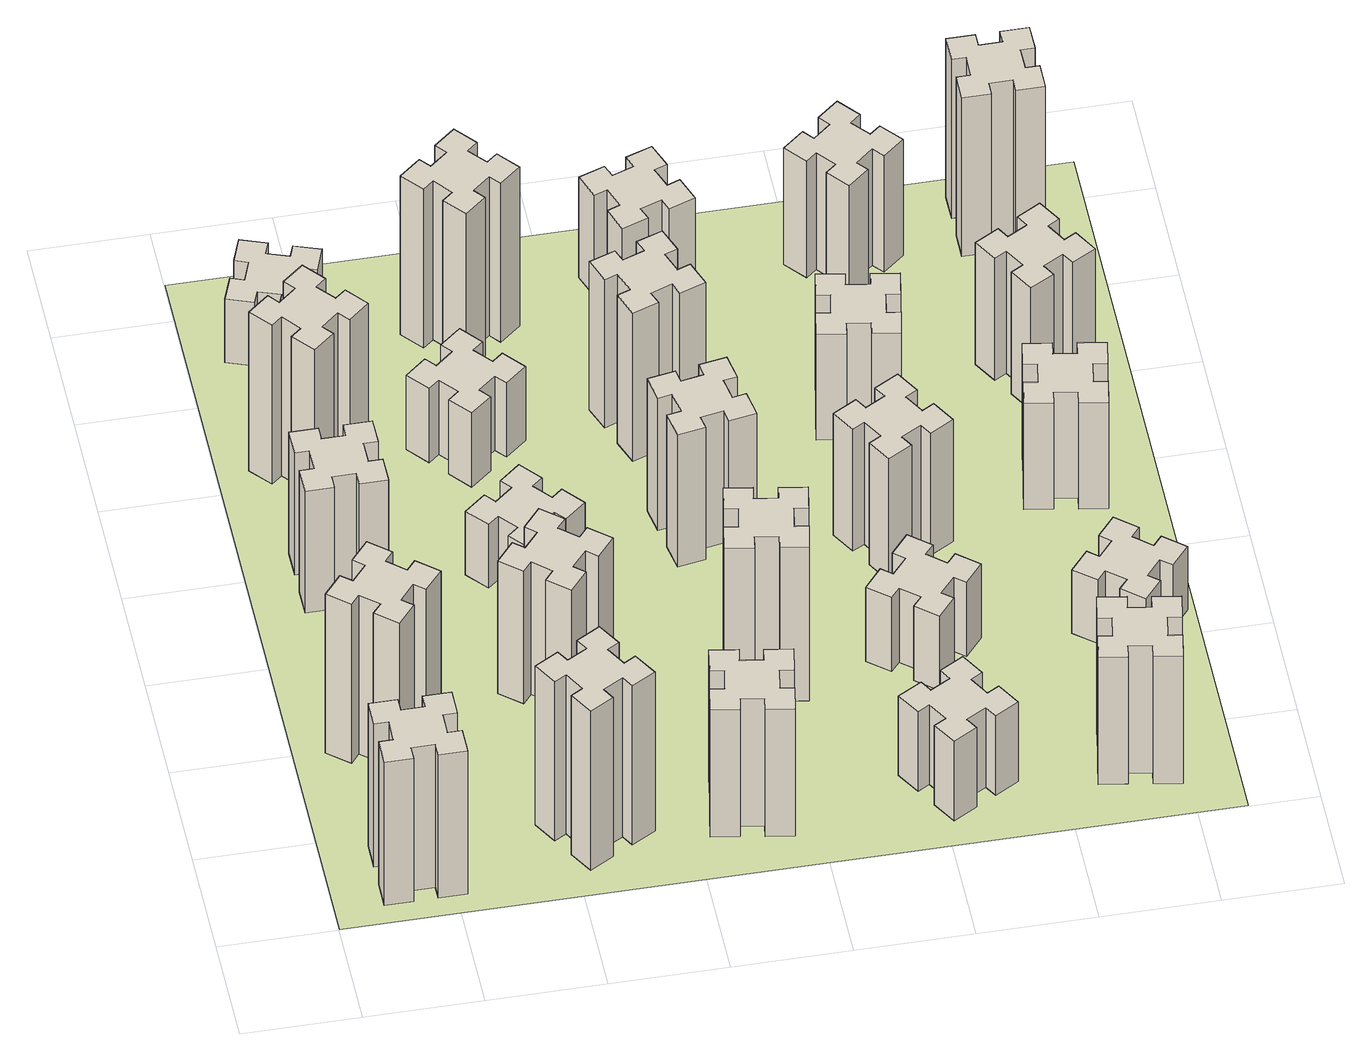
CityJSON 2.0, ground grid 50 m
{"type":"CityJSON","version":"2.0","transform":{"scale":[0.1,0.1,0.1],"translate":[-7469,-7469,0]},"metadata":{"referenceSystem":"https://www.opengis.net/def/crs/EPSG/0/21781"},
"CityObjects":{
"building1":{"type":"Building","attributes":{"class":"1000","function":"1000","usage":"1000","yearOfConstruction":2016,"roofType":"1000","measuredHeight":81,"storeysAboveGround":30,"storeysBelowGround":0},"geometry":[{"type":"Solid","lod":"1","boundaries":[[[[0,1,2,3,4,5,6,7,8,9,10,11,12,13,14,15,16,17,18,19]],[[17,16,20,21]],[[16,15,22,20]],[[15,14,23,22]],[[14,13,24,23]],[[13,12,25,24]],[[12,11,26,25]],[[11,10,27,26]],[[10,9,28,27]],[[9,8,29,28]],[[8,7,30,29]],[[7,6,31,30]],[[6,5,32,31]],[[5,4,33,32]],[[4,3,34,33]],[[3,2,35,34]],[[2,1,36,35]],[[1,0,37,36]],[[0,19,38,37]],[[19,18,39,38]],[[18,17,21,39]],[[24,25,26,27,28,29,30,31,32,33,34,35,36,37,38,39,21,20,22,23]]]]}]},
"building2":{"type":"Building","attributes":{"class":"1000","function":"1000","usage":"1000","yearOfConstruction":2016,"roofType":"1000","measuredHeight":90,"storeysAboveGround":30,"storeysBelowGround":0},"geometry":[{"type":"Solid","lod":"1","boundaries":[[[[40,41,42,43,44,45,46,47,48,49,50,51,52,53,54,55,56,57,58,59]],[[57,56,60,61]],[[56,55,62,60]],[[55,54,63,62]],[[54,53,64,63]],[[53,52,65,64]],[[52,51,66,65]],[[51,50,67,66]],[[50,49,68,67]],[[49,48,69,68]],[[48,47,70,69]],[[47,46,71,70]],[[46,45,72,71]],[[45,44,73,72]],[[44,43,74,73]],[[43,42,75,74]],[[42,41,76,75]],[[41,40,77,76]],[[40,59,78,77]],[[59,58,79,78]],[[58,57,61,79]],[[64,65,66,67,68,69,70,71,72,73,74,75,76,77,78,79,61,60,62,63]]]]}]},
"building3":{"type":"Building","attributes":{"class":"1000","function":"1000","usage":"1000","yearOfConstruction":2016,"roofType":"1000","measuredHeight":69,"storeysAboveGround":30,"storeysBelowGround":0},"geometry":[{"type":"Solid","lod":"1","boundaries":[[[[80,81,82,83,84,85,86,87,88,89,90,91,92,93,94,95,96,97,98,99]],[[97,96,100,101]],[[96,95,102,100]],[[95,94,103,102]],[[94,93,104,103]],[[93,92,105,104]],[[92,91,106,105]],[[91,90,107,106]],[[90,89,108,107]],[[89,88,109,108]],[[88,87,110,109]],[[87,86,111,110]],[[86,85,112,111]],[[85,84,113,112]],[[84,83,114,113]],[[83,82,115,114]],[[82,81,116,115]],[[81,80,117,116]],[[80,99,118,117]],[[99,98,119,118]],[[98,97,101,119]],[[104,105,106,107,108,109,110,111,112,113,114,115,116,117,118,119,101,100,102,103]]]]}]},
"building4":{"type":"Building","attributes":{"class":"1000","function":"1000","usage":"1000","yearOfConstruction":2016,"roofType":"1000","measuredHeight":90,"storeysAboveGround":30,"storeysBelowGround":0},"geometry":[{"type":"Solid","lod":"1","boundaries":[[[[120,121,122,123,124,125,126,127,128,129,130,131,132,133,134,135,136,137,138,139]],[[137,136,140,141]],[[136,135,142,140]],[[135,134,143,142]],[[134,133,144,143]],[[133,132,145,144]],[[132,131,146,145]],[[131,130,147,146]],[[130,129,148,147]],[[129,128,149,148]],[[128,127,150,149]],[[127,126,151,150]],[[126,125,152,151]],[[125,124,153,152]],[[124,123,154,153]],[[123,122,155,154]],[[122,121,156,155]],[[121,120,157,156]],[[120,139,158,157]],[[139,138,159,158]],[[138,137,141,159]],[[144,145,146,147,148,149,150,151,152,153,154,155,156,157,158,159,141,140,142,143]]]]}]},
"building5":{"type":"Building","attributes":{"class":"1000","function":"1000","usage":"1000","yearOfConstruction":2016,"roofType":"1000","measuredHeight":90,"storeysAboveGround":30,"storeysBelowGround":0},"geometry":[{"type":"Solid","lod":"1","boundaries":[[[[160,161,162,163,164,165,166,167,168,169,170,171,172,173,174,175,176,177,178,179]],[[177,176,180,181]],[[176,175,182,180]],[[175,174,183,182]],[[174,173,184,183]],[[173,172,185,184]],[[172,171,186,185]],[[171,170,187,186]],[[170,169,188,187]],[[169,168,189,188]],[[168,167,190,189]],[[167,166,191,190]],[[166,165,192,191]],[[165,164,193,192]],[[164,163,194,193]],[[163,162,195,194]],[[162,161,196,195]],[[161,160,197,196]],[[160,179,198,197]],[[179,178,199,198]],[[178,177,181,199]],[[184,185,186,187,188,189,190,191,192,193,194,195,196,197,198,199,181,180,182,183]]]]}]},
"building6":{"type":"Building","attributes":{"class":"1000","function":"1000","usage":"1000","yearOfConstruction":2016,"roofType":"1000","measuredHeight":36,"storeysAboveGround":30,"storeysBelowGround":0},"geometry":[{"type":"Solid","lod":"1","boundaries":[[[[200,201,202,203,204,205,206,207,208,209,210,211,212,213,214,215,216,217,218,219]],[[217,216,220,221]],[[216,215,222,220]],[[215,214,223,222]],[[214,213,224,223]],[[213,212,225,224]],[[212,211,226,225]],[[211,210,227,226]],[[210,209,228,227]],[[209,208,229,228]],[[208,207,230,229]],[[207,206,231,230]],[[206,205,232,231]],[[205,204,233,232]],[[204,203,234,233]],[[203,202,235,234]],[[202,201,236,235]],[[201,200,237,236]],[[200,219,238,237]],[[219,218,239,238]],[[218,217,221,239]],[[224,225,226,227,228,229,230,231,232,233,234,235,236,237,238,239,221,220,222,223]]]]}]},
"building7":{"type":"Building","attributes":{"class":"1000","function":"1000","usage":"1000","yearOfConstruction":2016,"roofType":"1000","measuredHeight":75,"storeysAboveGround":30,"storeysBelowGround":0},"geometry":[{"type":"Solid","lod":"1","boundaries":[[[[240,241,242,243,244,245,246,247,248,249,250,251,252,253,254,255,256,257,258,259]],[[257,256,260,261]],[[256,255,262,260]],[[255,254,263,262]],[[254,253,264,263]],[[253,252,265,264]],[[252,251,266,265]],[[251,250,267,266]],[[250,249,268,267]],[[249,248,269,268]],[[248,247,270,269]],[[247,246,271,270]],[[246,245,272,271]],[[245,244,273,272]],[[244,243,274,273]],[[243,242,275,274]],[[242,241,276,275]],[[241,240,277,276]],[[240,259,278,277]],[[259,258,279,278]],[[258,257,261,279]],[[264,265,266,267,268,269,270,271,272,273,274,275,276,277,278,279,261,260,262,263]]]]}]},
"building8":{"type":"Building","attributes":{"class":"1000","function":"1000","usage":"1000","yearOfConstruction":2016,"roofType":"1000","measuredHeight":36,"storeysAboveGround":30,"storeysBelowGround":0},"geometry":[{"type":"Solid","lod":"1","boundaries":[[[[280,281,282,283,284,285,286,287,288,289,290,291,292,293,294,295,296,297,298,299]],[[297,296,300,301]],[[296,295,302,300]],[[295,294,303,302]],[[294,293,304,303]],[[293,292,305,304]],[[292,291,306,305]],[[291,290,307,306]],[[290,289,308,307]],[[289,288,309,308]],[[288,287,310,309]],[[287,286,311,310]],[[286,285,312,311]],[[285,284,313,312]],[[284,283,314,313]],[[283,282,315,314]],[[282,281,316,315]],[[281,280,317,316]],[[280,299,318,317]],[[299,298,319,318]],[[298,297,301,319]],[[304,305,306,307,308,309,310,311,312,313,314,315,316,317,318,319,301,300,302,303]]]]}]},
"building9":{"type":"Building","attributes":{"class":"1000","function":"1000","usage":"1000","yearOfConstruction":2016,"roofType":"1000","measuredHeight":42,"storeysAboveGround":30,"storeysBelowGround":0},"geometry":[{"type":"Solid","lod":"1","boundaries":[[[[320,321,322,323,324,325,326,327,328,329,330,331,332,333,334,335,336,337,338,339]],[[337,336,340,341]],[[336,335,342,340]],[[335,334,343,342]],[[334,333,344,343]],[[333,332,345,344]],[[332,331,346,345]],[[331,330,347,346]],[[330,329,348,347]],[[329,328,349,348]],[[328,327,350,349]],[[327,326,351,350]],[[326,325,352,351]],[[325,324,353,352]],[[324,323,354,353]],[[323,322,355,354]],[[322,321,356,355]],[[321,320,357,356]],[[320,339,358,357]],[[339,338,359,358]],[[338,337,341,359]],[[344,345,346,347,348,349,350,351,352,353,354,355,356,357,358,359,341,340,342,343]]]]}]},
"building10":{"type":"Building","attributes":{"class":"1000","function":"1000","usage":"1000","yearOfConstruction":2016,"roofType":"1000","measuredHeight":72,"storeysAboveGround":30,"storeysBelowGround":0},"geometry":[{"type":"Solid","lod":"1","boundaries":[[[[360,361,362,363,364,365,366,367,368,369,370,371,372,373,374,375,376,377,378,379]],[[377,376,380,381]],[[376,375,382,380]],[[375,374,383,382]],[[374,373,384,383]],[[373,372,385,384]],[[372,371,386,385]],[[371,370,387,386]],[[370,369,388,387]],[[369,368,389,388]],[[368,367,390,389]],[[367,366,391,390]],[[366,365,392,391]],[[365,364,393,392]],[[364,363,394,393]],[[363,362,395,394]],[[362,361,396,395]],[[361,360,397,396]],[[360,379,398,397]],[[379,378,399,398]],[[378,377,381,399]],[[384,385,386,387,388,389,390,391,392,393,394,395,396,397,398,399,381,380,382,383]]]]}]},
"building11":{"type":"Building","attributes":{"class":"1000","function":"1000","usage":"1000","yearOfConstruction":2016,"roofType":"1000","measuredHeight":90,"storeysAboveGround":30,"storeysBelowGround":0},"geometry":[{"type":"Solid","lod":"1","boundaries":[[[[400,401,402,403,404,405,406,407,408,409,410,411,412,413,414,415,416,417,418,419]],[[417,416,420,421]],[[416,415,422,420]],[[415,414,423,422]],[[414,413,424,423]],[[413,412,425,424]],[[412,411,426,425]],[[411,410,427,426]],[[410,409,428,427]],[[409,408,429,428]],[[408,407,430,429]],[[407,406,431,430]],[[406,405,432,431]],[[405,404,433,432]],[[404,403,434,433]],[[403,402,435,434]],[[402,401,436,435]],[[401,400,437,436]],[[400,419,438,437]],[[419,418,439,438]],[[418,417,421,439]],[[424,425,426,427,428,429,430,431,432,433,434,435,436,437,438,439,421,420,422,423]]]]}]},
"building12":{"type":"Building","attributes":{"class":"1000","function":"1000","usage":"1000","yearOfConstruction":2016,"roofType":"1000","measuredHeight":87,"storeysAboveGround":30,"storeysBelowGround":0},"geometry":[{"type":"Solid","lod":"1","boundaries":[[[[440,441,442,443,444,445,446,447,448,449,450,451,452,453,454,455,456,457,458,459]],[[457,456,460,461]],[[456,455,462,460]],[[455,454,463,462]],[[454,453,464,463]],[[453,452,465,464]],[[452,451,466,465]],[[451,450,467,466]],[[450,449,468,467]],[[449,448,469,468]],[[448,447,470,469]],[[447,446,471,470]],[[446,445,472,471]],[[445,444,473,472]],[[444,443,474,473]],[[443,442,475,474]],[[442,441,476,475]],[[441,440,477,476]],[[440,459,478,477]],[[459,458,479,478]],[[458,457,461,479]],[[464,465,466,467,468,469,470,471,472,473,474,475,476,477,478,479,461,460,462,463]]]]}]},
"building13":{"type":"Building","attributes":{"class":"1000","function":"1000","usage":"1000","yearOfConstruction":2016,"roofType":"1000","measuredHeight":75,"storeysAboveGround":30,"storeysBelowGround":0},"geometry":[{"type":"Solid","lod":"1","boundaries":[[[[480,481,482,483,484,485,486,487,488,489,490,491,492,493,494,495,496,497,498,499]],[[497,496,500,501]],[[496,495,502,500]],[[495,494,503,502]],[[494,493,504,503]],[[493,492,505,504]],[[492,491,506,505]],[[491,490,507,506]],[[490,489,508,507]],[[489,488,509,508]],[[488,487,510,509]],[[487,486,511,510]],[[486,485,512,511]],[[485,484,513,512]],[[484,483,514,513]],[[483,482,515,514]],[[482,481,516,515]],[[481,480,517,516]],[[480,499,518,517]],[[499,498,519,518]],[[498,497,501,519]],[[504,505,506,507,508,509,510,511,512,513,514,515,516,517,518,519,501,500,502,503]]]]}]},
"building14":{"type":"Building","attributes":{"class":"1000","function":"1000","usage":"1000","yearOfConstruction":2016,"roofType":"1000","measuredHeight":84,"storeysAboveGround":30,"storeysBelowGround":0},"geometry":[{"type":"Solid","lod":"1","boundaries":[[[[520,521,522,523,524,525,526,527,528,529,530,531,532,533,534,535,536,537,538,539]],[[537,536,540,541]],[[536,535,542,540]],[[535,534,543,542]],[[534,533,544,543]],[[533,532,545,544]],[[532,531,546,545]],[[531,530,547,546]],[[530,529,548,547]],[[529,528,549,548]],[[528,527,550,549]],[[527,526,551,550]],[[526,525,552,551]],[[525,524,553,552]],[[524,523,554,553]],[[523,522,555,554]],[[522,521,556,555]],[[521,520,557,556]],[[520,539,558,557]],[[539,538,559,558]],[[538,537,541,559]],[[544,545,546,547,548,549,550,551,552,553,554,555,556,557,558,559,541,540,542,543]]]]}]},
"building15":{"type":"Building","attributes":{"class":"1000","function":"1000","usage":"1000","yearOfConstruction":2016,"roofType":"1000","measuredHeight":45,"storeysAboveGround":30,"storeysBelowGround":0},"geometry":[{"type":"Solid","lod":"1","boundaries":[[[[560,561,562,563,564,565,566,567,568,569,570,571,572,573,574,575,576,577,578,579]],[[577,576,580,581]],[[576,575,582,580]],[[575,574,583,582]],[[574,573,584,583]],[[573,572,585,584]],[[572,571,586,585]],[[571,570,587,586]],[[570,569,588,587]],[[569,568,589,588]],[[568,567,590,589]],[[567,566,591,590]],[[566,565,592,591]],[[565,564,593,592]],[[564,563,594,593]],[[563,562,595,594]],[[562,561,596,595]],[[561,560,597,596]],[[560,579,598,597]],[[579,578,599,598]],[[578,577,581,599]],[[584,585,586,587,588,589,590,591,592,593,594,595,596,597,598,599,581,580,582,583]]]]}]},
"building16":{"type":"Building","attributes":{"class":"1000","function":"1000","usage":"1000","yearOfConstruction":2016,"roofType":"1000","measuredHeight":57,"storeysAboveGround":30,"storeysBelowGround":0},"geometry":[{"type":"Solid","lod":"1","boundaries":[[[[600,601,602,603,604,605,606,607,608,609,610,611,612,613,614,615,616,617,618,619]],[[617,616,620,621]],[[616,615,622,620]],[[615,614,623,622]],[[614,613,624,623]],[[613,612,625,624]],[[612,611,626,625]],[[611,610,627,626]],[[610,609,628,627]],[[609,608,629,628]],[[608,607,630,629]],[[607,606,631,630]],[[606,605,632,631]],[[605,604,633,632]],[[604,603,634,633]],[[603,602,635,634]],[[602,601,636,635]],[[601,600,637,636]],[[600,619,638,637]],[[619,618,639,638]],[[618,617,621,639]],[[624,625,626,627,628,629,630,631,632,633,634,635,636,637,638,639,621,620,622,623]]]]}]},
"building17":{"type":"Building","attributes":{"class":"1000","function":"1000","usage":"1000","yearOfConstruction":2016,"roofType":"1000","measuredHeight":42,"storeysAboveGround":30,"storeysBelowGround":0},"geometry":[{"type":"Solid","lod":"1","boundaries":[[[[640,641,642,643,644,645,646,647,648,649,650,651,652,653,654,655,656,657,658,659]],[[657,656,660,661]],[[656,655,662,660]],[[655,654,663,662]],[[654,653,664,663]],[[653,652,665,664]],[[652,651,666,665]],[[651,650,667,666]],[[650,649,668,667]],[[649,648,669,668]],[[648,647,670,669]],[[647,646,671,670]],[[646,645,672,671]],[[645,644,673,672]],[[644,643,674,673]],[[643,642,675,674]],[[642,641,676,675]],[[641,640,677,676]],[[640,659,678,677]],[[659,658,679,678]],[[658,657,661,679]],[[664,665,666,667,668,669,670,671,672,673,674,675,676,677,678,679,661,660,662,663]]]]}]},
"building18":{"type":"Building","attributes":{"class":"1000","function":"1000","usage":"1000","yearOfConstruction":2016,"roofType":"1000","measuredHeight":69,"storeysAboveGround":30,"storeysBelowGround":0},"geometry":[{"type":"Solid","lod":"1","boundaries":[[[[680,681,682,683,684,685,686,687,688,689,690,691,692,693,694,695,696,697,698,699]],[[697,696,700,701]],[[696,695,702,700]],[[695,694,703,702]],[[694,693,704,703]],[[693,692,705,704]],[[692,691,706,705]],[[691,690,707,706]],[[690,689,708,707]],[[689,688,709,708]],[[688,687,710,709]],[[687,686,711,710]],[[686,685,712,711]],[[685,684,713,712]],[[684,683,714,713]],[[683,682,715,714]],[[682,681,716,715]],[[681,680,717,716]],[[680,699,718,717]],[[699,698,719,718]],[[698,697,701,719]],[[704,705,706,707,708,709,710,711,712,713,714,715,716,717,718,719,701,700,702,703]]]]}]},
"building19":{"type":"Building","attributes":{"class":"1000","function":"1000","usage":"1000","yearOfConstruction":2016,"roofType":"1000","measuredHeight":60,"storeysAboveGround":30,"storeysBelowGround":0},"geometry":[{"type":"Solid","lod":"1","boundaries":[[[[720,721,722,723,724,725,726,727,728,729,730,731,732,733,734,735,736,737,738,739]],[[737,736,740,741]],[[736,735,742,740]],[[735,734,743,742]],[[734,733,744,743]],[[733,732,745,744]],[[732,731,746,745]],[[731,730,747,746]],[[730,729,748,747]],[[729,728,749,748]],[[728,727,750,749]],[[727,726,751,750]],[[726,725,752,751]],[[725,724,753,752]],[[724,723,754,753]],[[723,722,755,754]],[[722,721,756,755]],[[721,720,757,756]],[[720,739,758,757]],[[739,738,759,758]],[[738,737,741,759]],[[744,745,746,747,748,749,750,751,752,753,754,755,756,757,758,759,741,740,742,743]]]]}]},
"building20":{"type":"Building","attributes":{"class":"1000","function":"1000","usage":"1000","yearOfConstruction":2016,"roofType":"1000","measuredHeight":72,"storeysAboveGround":30,"storeysBelowGround":0},"geometry":[{"type":"Solid","lod":"1","boundaries":[[[[760,761,762,763,764,765,766,767,768,769,770,771,772,773,774,775,776,777,778,779]],[[777,776,780,781]],[[776,775,782,780]],[[775,774,783,782]],[[774,773,784,783]],[[773,772,785,784]],[[772,771,786,785]],[[771,770,787,786]],[[770,769,788,787]],[[769,768,789,788]],[[768,767,790,789]],[[767,766,791,790]],[[766,765,792,791]],[[765,764,793,792]],[[764,763,794,793]],[[763,762,795,794]],[[762,761,796,795]],[[761,760,797,796]],[[760,779,798,797]],[[779,778,799,798]],[[778,777,781,799]],[[784,785,786,787,788,789,790,791,792,793,794,795,796,797,798,799,781,780,782,783]]]]}]},
"building21":{"type":"Building","attributes":{"class":"1000","function":"1000","usage":"1000","yearOfConstruction":2016,"roofType":"1000","measuredHeight":66,"storeysAboveGround":30,"storeysBelowGround":0},"geometry":[{"type":"Solid","lod":"1","boundaries":[[[[800,801,802,803,804,805,806,807,808,809,810,811,812,813,814,815,816,817,818,819]],[[817,816,820,821]],[[816,815,822,820]],[[815,814,823,822]],[[814,813,824,823]],[[813,812,825,824]],[[812,811,826,825]],[[811,810,827,826]],[[810,809,828,827]],[[809,808,829,828]],[[808,807,830,829]],[[807,806,831,830]],[[806,805,832,831]],[[805,804,833,832]],[[804,803,834,833]],[[803,802,835,834]],[[802,801,836,835]],[[801,800,837,836]],[[800,819,838,837]],[[819,818,839,838]],[[818,817,821,839]],[[824,825,826,827,828,829,830,831,832,833,834,835,836,837,838,839,821,820,822,823]]]]}]},
"building22":{"type":"Building","attributes":{"class":"1000","function":"1000","usage":"1000","yearOfConstruction":2016,"roofType":"1000","measuredHeight":36,"storeysAboveGround":30,"storeysBelowGround":0},"geometry":[{"type":"Solid","lod":"1","boundaries":[[[[840,841,842,843,844,845,846,847,848,849,850,851,852,853,854,855,856,857,858,859]],[[857,856,860,861]],[[856,855,862,860]],[[855,854,863,862]],[[854,853,864,863]],[[853,852,865,864]],[[852,851,866,865]],[[851,850,867,866]],[[850,849,868,867]],[[849,848,869,868]],[[848,847,870,869]],[[847,846,871,870]],[[846,845,872,871]],[[845,844,873,872]],[[844,843,874,873]],[[843,842,875,874]],[[842,841,876,875]],[[841,840,877,876]],[[840,859,878,877]],[[859,858,879,878]],[[858,857,861,879]],[[864,865,866,867,868,869,870,871,872,873,874,875,876,877,878,879,861,860,862,863]]]]}]},
"building23":{"type":"Building","attributes":{"class":"1000","function":"1000","usage":"1000","yearOfConstruction":2016,"roofType":"1000","measuredHeight":60,"storeysAboveGround":30,"storeysBelowGround":0},"geometry":[{"type":"Solid","lod":"1","boundaries":[[[[880,881,882,883,884,885,886,887,888,889,890,891,892,893,894,895,896,897,898,899]],[[897,896,900,901]],[[896,895,902,900]],[[895,894,903,902]],[[894,893,904,903]],[[893,892,905,904]],[[892,891,906,905]],[[891,890,907,906]],[[890,889,908,907]],[[889,888,909,908]],[[888,887,910,909]],[[887,886,911,910]],[[886,885,912,911]],[[885,884,913,912]],[[884,883,914,913]],[[883,882,915,914]],[[882,881,916,915]],[[881,880,917,916]],[[880,899,918,917]],[[899,898,919,918]],[[898,897,901,919]],[[904,905,906,907,908,909,910,911,912,913,914,915,916,917,918,919,901,900,902,903]]]]}]},
"building24":{"type":"Building","attributes":{"class":"1000","function":"1000","usage":"1000","yearOfConstruction":2016,"roofType":"1000","measuredHeight":69,"storeysAboveGround":30,"storeysBelowGround":0},"geometry":[{"type":"Solid","lod":"1","boundaries":[[[[920,921,922,923,924,925,926,927,928,929,930,931,932,933,934,935,936,937,938,939]],[[937,936,940,941]],[[936,935,942,940]],[[935,934,943,942]],[[934,933,944,943]],[[933,932,945,944]],[[932,931,946,945]],[[931,930,947,946]],[[930,929,948,947]],[[929,928,949,948]],[[928,927,950,949]],[[927,926,951,950]],[[926,925,952,951]],[[925,924,953,952]],[[924,923,954,953]],[[923,922,955,954]],[[922,921,956,955]],[[921,920,957,956]],[[920,939,958,957]],[[939,938,959,958]],[[938,937,941,959]],[[944,945,946,947,948,949,950,951,952,953,954,955,956,957,958,959,941,940,942,943]]]]}]},
"building25":{"type":"Building","attributes":{"class":"1000","function":"1000","usage":"1000","yearOfConstruction":2016,"roofType":"1000","measuredHeight":90,"storeysAboveGround":30,"storeysBelowGround":0},"geometry":[{"type":"Solid","lod":"1","boundaries":[[[[960,961,962,963,964,965,966,967,968,969,970,971,972,973,974,975,976,977,978,979]],[[977,976,980,981]],[[976,975,982,980]],[[975,974,983,982]],[[974,973,984,983]],[[973,972,985,984]],[[972,971,986,985]],[[971,970,987,986]],[[970,969,988,987]],[[969,968,989,988]],[[968,967,990,989]],[[967,966,991,990]],[[966,965,992,991]],[[965,964,993,992]],[[964,963,994,993]],[[963,962,995,994]],[[962,961,996,995]],[[961,960,997,996]],[[960,979,998,997]],[[979,978,999,998]],[[978,977,981,999]],[[984,985,986,987,988,989,990,991,992,993,994,995,996,997,998,999,981,980,982,983]]]]}]},
"landuse1":{"type":"LandUse","attributes":{"name":"plot1","function":"1010"},"geometry":[{"type":"MultiSurface","lod":"1","boundaries":[[[1000,1001,1002,1003]]]}]}
},
"vertices":[
[265,325,0],[265,225,0],[205,225,0],[205,105,0],[325,105,0],[325,165,0],[425,165,0],[425,105,0],[545,105,0],[545,225,0],[485,225,0],[485,325,0],[545,325,0],[545,445,0],[425,445,0],[425,385,0],[325,385,0],[325,445,0],[205,445,0],[205,325,0],[325,385,810],[325,445,810],[425,385,810],[425,445,810],[545,445,810],[545,325,810],[485,325,810],[485,225,810],[545,225,810],[545,105,810],[425,105,810],[425,165,810],[325,165,810],[325,105,810],[205,105,810],[205,225,810],[265,225,810],[265,325,810],[205,325,810],[205,445,810],
[484,1067,0],[408,1132,0],[446,1178,0],[354,1255,0],[277,1163,0],[323,1124,0],[259,1048,0],[213,1086,0],[136,994,0],[228,917,0],[266,963,0],[343,899,0],[304,853,0],[396,776,0],[473,868,0],[427,906,0],[492,983,0],[538,944,0],[615,1036,0],[523,1113,0],[492,983,900],[538,944,900],[427,906,900],[473,868,900],[396,776,900],[304,853,900],[343,899,900],[266,963,900],[228,917,900],[136,994,900],[213,1086,900],[259,1048,900],[323,1124,900],[277,1163,900],[354,1255,900],[446,1178,900],[408,1132,900],[484,1067,900],[523,1113,900],[615,1036,900],
[425,2065,0],[325,2065,0],[325,2125,0],[205,2125,0],[205,2005,0],[265,2005,0],[265,1905,0],[205,1905,0],[205,1785,0],[325,1785,0],[325,1845,0],[425,1845,0],[425,1785,0],[545,1785,0],[545,1905,0],[485,1905,0],[485,2005,0],[545,2005,0],[545,2125,0],[425,2125,0],[485,2005,690],[545,2005,690],[485,1905,690],[545,1905,690],[545,1785,690],[425,1785,690],[425,1845,690],[325,1845,690],[325,1785,690],[205,1785,690],[205,1905,690],[265,1905,690],[265,2005,690],[205,2005,690],[205,2125,690],[325,2125,690],[325,2065,690],[425,2065,690],[425,2125,690],[545,2125,690],
[492,2628,0],[427,2704,0],[473,2743,0],[396,2835,0],[304,2758,0],[343,2712,0],[266,2647,0],[228,2693,0],[136,2616,0],[213,2524,0],[259,2563,0],[323,2486,0],[277,2448,0],[354,2356,0],[446,2433,0],[408,2479,0],[484,2543,0],[523,2497,0],[615,2574,0],[538,2666,0],[484,2543,900],[523,2497,900],[408,2479,900],[446,2433,900],[354,2356,900],[277,2448,900],[323,2486,900],[259,2563,900],[213,2524,900],[136,2616,900],[228,2693,900],[266,2647,900],[343,2712,900],[304,2758,900],[396,2835,900],[473,2743,900],[427,2704,900],[492,2628,900],[538,2666,900],[615,2574,900],
[1127,255,0],[1214,305,0],[1244,253,0],[1348,313,0],[1288,417,0],[1236,387,0],[1186,474,0],[1238,504,0],[1178,608,0],[1074,548,0],[1104,496,0],[1017,446,0],[987,498,0],[883,438,0],[943,334,0],[995,364,0],[1045,277,0],[993,247,0],[1053,143,0],[1157,203,0],[1045,277,900],[993,247,900],[995,364,900],[943,334,900],[883,438,900],[987,498,900],[1017,446,900],[1104,496,900],[1074,548,900],[1178,608,900],[1238,504,900],[1186,474,900],[1236,387,900],[1288,417,900],[1348,313,900],[1244,253,900],[1214,305,900],[1127,255,900],[1157,203,900],[1053,143,900],
[462,3251,0],[496,3345,0],[552,3324,0],[593,3437,0],[480,3478,0],[460,3422,0],[366,3456,0],[387,3512,0],[274,3553,0],[233,3440,0],[289,3420,0],[255,3326,0],[199,3347,0],[157,3234,0],[270,3193,0],[291,3249,0],[385,3215,0],[364,3159,0],[477,3117,0],[518,3230,0],[385,3215,360],[364,3159,360],[291,3249,360],[270,3193,360],[157,3234,360],[199,3347,360],[255,3326,360],[289,3420,360],[233,3440,360],[274,3553,360],[387,3512,360],[366,3456,360],[460,3422,360],[480,3478,360],[593,3437,360],[552,3324,360],[496,3345,360],[462,3251,360],[518,3230,360],[477,3117,360],
[1224,1267,0],[1148,1332,0],[1186,1378,0],[1094,1455,0],[1017,1363,0],[1063,1324,0],[999,1248,0],[953,1286,0],[876,1194,0],[968,1117,0],[1006,1163,0],[1083,1099,0],[1044,1053,0],[1136,976,0],[1213,1068,0],[1167,1106,0],[1232,1183,0],[1278,1144,0],[1355,1236,0],[1263,1313,0],[1232,1183,750],[1278,1144,750],[1167,1106,750],[1213,1068,750],[1136,976,750],[1044,1053,750],[1083,1099,750],[1006,1163,750],[968,1117,750],[876,1194,750],[953,1286,750],[999,1248,750],[1063,1324,750],[1017,1363,750],[1094,1455,750],[1186,1378,750],[1148,1332,750],[1224,1267,750],[1263,1313,750],[1355,1236,750],
[1083,1972,0],[1006,1907,0],[968,1953,0],[876,1876,0],[953,1784,0],[999,1823,0],[1063,1746,0],[1017,1708,0],[1094,1616,0],[1186,1693,0],[1148,1739,0],[1224,1803,0],[1263,1757,0],[1355,1834,0],[1278,1926,0],[1232,1888,0],[1167,1964,0],[1213,2003,0],[1136,2095,0],[1044,2018,0],[1167,1964,360],[1213,2003,360],[1232,1888,360],[1278,1926,360],[1355,1834,360],[1263,1757,360],[1224,1803,360],[1148,1739,360],[1186,1693,360],[1094,1616,360],[1017,1708,360],[1063,1746,360],[999,1823,360],[953,1784,360],[876,1876,360],[968,1953,360],[1006,1907,360],[1083,1972,360],[1044,2018,360],[1136,2095,360],
[983,2712,0],[906,2647,0],[868,2693,0],[776,2616,0],[853,2524,0],[899,2563,0],[963,2486,0],[917,2448,0],[994,2356,0],[1086,2433,0],[1048,2479,0],[1124,2543,0],[1163,2497,0],[1255,2574,0],[1178,2666,0],[1132,2628,0],[1067,2704,0],[1113,2743,0],[1036,2835,0],[944,2758,0],[1067,2704,420],[1113,2743,420],[1132,2628,420],[1178,2666,420],[1255,2574,420],[1163,2497,420],[1124,2543,420],[1048,2479,420],[1086,2433,420],[994,2356,420],[917,2448,420],[963,2486,420],[899,2563,420],[853,2524,420],[776,2616,420],[868,2693,420],[906,2647,420],[983,2712,420],[944,2758,420],[1036,2835,420],
[1855,307,0],[1872,405,0],[1931,395,0],[1952,513,0],[1834,534,0],[1824,475,0],[1725,492,0],[1736,551,0],[1617,572,0],[1597,454,0],[1656,444,0],[1638,345,0],[1579,356,0],[1558,237,0],[1677,217,0],[1687,276,0],[1785,258,0],[1775,199,0],[1893,178,0],[1914,297,0],[1785,258,720],[1775,199,720],[1687,276,720],[1677,217,720],[1558,237,720],[1579,356,720],[1638,345,720],[1656,444,720],[1597,454,720],[1617,572,720],[1736,551,720],[1725,492,720],[1824,475,720],[1834,534,720],[1952,513,720],[1931,395,720],[1872,405,720],[1855,307,720],[1914,297,720],[1893,178,720],
[999,3203,0],[1063,3126,0],[1017,3088,0],[1094,2996,0],[1186,3073,0],[1148,3119,0],[1224,3183,0],[1263,3137,0],[1355,3214,0],[1278,3306,0],[1232,3268,0],[1167,3344,0],[1213,3383,0],[1136,3475,0],[1044,3398,0],[1083,3352,0],[1006,3287,0],[968,3333,0],[876,3256,0],[953,3164,0],[1006,3287,900],[968,3333,900],[1083,3352,900],[1044,3398,900],[1136,3475,900],[1213,3383,900],[1167,3344,900],[1232,3268,900],[1278,3306,900],[1355,3214,900],[1263,3137,900],[1224,3183,900],[1148,3119,900],[1186,3073,900],[1094,2996,900],[1017,3088,900],[1063,3126,900],[999,3203,900],[953,3164,900],[876,3256,900],
[2055,1047,0],[2072,1145,0],[2131,1135,0],[2152,1253,0],[2034,1274,0],[2024,1215,0],[1925,1232,0],[1936,1291,0],[1817,1312,0],[1797,1194,0],[1856,1184,0],[1838,1085,0],[1779,1096,0],[1758,977,0],[1877,957,0],[1887,1016,0],[1985,998,0],[1975,939,0],[2093,918,0],[2114,1037,0],[1985,998,870],[1975,939,870],[1887,1016,870],[1877,957,870],[1758,977,870],[1779,1096,870],[1838,1085,870],[1856,1184,870],[1797,1194,870],[1817,1312,870],[1936,1291,870],[1925,1232,870],[2024,1215,870],[2034,1274,870],[2152,1253,870],[2131,1135,870],[2072,1145,870],[2055,1047,870],[2114,1037,870],[2093,918,870],
[1972,1925,0],[1955,2024,0],[2014,2034,0],[1993,2152,0],[1875,2131,0],[1885,2072,0],[1787,2055,0],[1777,2114,0],[1658,2093,0],[1679,1975,0],[1738,1985,0],[1756,1887,0],[1697,1877,0],[1717,1758,0],[1836,1779,0],[1825,1838,0],[1924,1856,0],[1934,1797,0],[2052,1817,0],[2031,1936,0],[1924,1856,750],[1934,1797,750],[1825,1838,750],[1836,1779,750],[1717,1758,750],[1697,1877,750],[1756,1887,750],[1738,1985,750],[1679,1975,750],[1658,2093,750],[1777,2114,750],[1787,2055,750],[1885,2072,750],[1875,2131,750],[1993,2152,750],[2014,2034,750],[1955,2024,750],[1972,1925,750],[2031,1936,750],[2052,1817,750],
[1876,2586,0],[1842,2680,0],[1898,2700,0],[1857,2813,0],[1744,2772,0],[1765,2716,0],[1671,2682,0],[1650,2738,0],[1537,2697,0],[1579,2584,0],[1635,2605,0],[1669,2511,0],[1613,2490,0],[1654,2377,0],[1767,2419,0],[1746,2475,0],[1840,2509,0],[1860,2453,0],[1973,2494,0],[1932,2607,0],[1840,2509,840],[1860,2453,840],[1746,2475,840],[1767,2419,840],[1654,2377,840],[1613,2490,840],[1669,2511,840],[1635,2605,840],[1579,2584,840],[1537,2697,840],[1650,2738,840],[1671,2682,840],[1765,2716,840],[1744,2772,840],[1857,2813,840],[1898,2700,840],[1842,2680,840],[1876,2586,840],[1932,2607,840],[1973,2494,840],
[2475,364,0],[2525,277,0],[2473,247,0],[2533,143,0],[2637,203,0],[2607,255,0],[2694,305,0],[2724,253,0],[2828,313,0],[2768,417,0],[2716,387,0],[2666,474,0],[2718,504,0],[2658,608,0],[2554,548,0],[2584,496,0],[2497,446,0],[2467,498,0],[2363,438,0],[2423,334,0],[2497,446,450],[2467,498,450],[2584,496,450],[2554,548,450],[2658,608,450],[2718,504,450],[2666,474,450],[2716,387,450],[2768,417,450],[2828,313,450],[2724,253,450],[2694,305,450],[2607,255,450],[2637,203,450],[2533,143,450],[2473,247,450],[2525,277,450],[2475,364,450],[2423,334,450],[2363,438,450],
[1846,3215,0],[1940,3249,0],[1960,3193,0],[2073,3234,0],[2032,3347,0],[1976,3326,0],[1942,3420,0],[1998,3440,0],[1957,3553,0],[1844,3512,0],[1865,3456,0],[1771,3422,0],[1750,3478,0],[1637,3437,0],[1679,3324,0],[1735,3345,0],[1769,3251,0],[1713,3230,0],[1754,3117,0],[1867,3159,0],[1769,3251,570],[1713,3230,570],[1735,3345,570],[1679,3324,570],[1637,3437,570],[1750,3478,570],[1771,3422,570],[1865,3456,570],[1844,3512,570],[1957,3553,570],[1998,3440,570],[1942,3420,570],[1976,3326,570],[2032,3347,570],[2073,3234,570],[1960,3193,570],[1940,3249,570],[1846,3215,570],[1867,3159,570],[1754,3117,570],
[2647,1006,0],[2712,1083,0],[2758,1044,0],[2835,1136,0],[2743,1213,0],[2704,1167,0],[2628,1232,0],[2666,1278,0],[2574,1355,0],[2497,1263,0],[2543,1224,0],[2479,1148,0],[2433,1186,0],[2356,1094,0],[2448,1017,0],[2486,1063,0],[2563,999,0],[2524,953,0],[2616,876,0],[2693,968,0],[2563,999,420],[2524,953,420],[2486,1063,420],[2448,1017,420],[2356,1094,420],[2433,1186,420],[2479,1148,420],[2543,1224,420],[2497,1263,420],[2574,1355,420],[2666,1278,420],[2628,1232,420],[2704,1167,420],[2743,1213,420],[2835,1136,420],[2758,1044,420],[2712,1083,420],[2647,1006,420],[2693,968,420],[2616,876,420],
[2475,1744,0],[2525,1657,0],[2473,1627,0],[2533,1523,0],[2637,1583,0],[2607,1635,0],[2694,1685,0],[2724,1633,0],[2828,1693,0],[2768,1797,0],[2716,1767,0],[2666,1854,0],[2718,1884,0],[2658,1988,0],[2554,1928,0],[2584,1876,0],[2497,1826,0],[2467,1878,0],[2363,1818,0],[2423,1714,0],[2497,1826,690],[2467,1878,690],[2584,1876,690],[2554,1928,690],[2658,1988,690],[2718,1884,690],[2666,1854,690],[2716,1767,690],[2768,1797,690],[2828,1693,690],[2724,1633,690],[2694,1685,690],[2607,1635,690],[2637,1583,690],[2533,1523,690],[2473,1627,690],[2525,1657,690],[2475,1744,690],[2423,1714,690],[2363,1818,690],
[2496,2564,0],[2478,2465,0],[2419,2476,0],[2398,2357,0],[2517,2337,0],[2527,2396,0],[2625,2378,0],[2615,2319,0],[2733,2298,0],[2754,2417,0],[2695,2427,0],[2712,2525,0],[2771,2515,0],[2792,2633,0],[2674,2654,0],[2664,2595,0],[2565,2612,0],[2576,2671,0],[2457,2692,0],[2437,2574,0],[2565,2612,600],[2576,2671,600],[2664,2595,600],[2674,2654,600],[2792,2633,600],[2771,2515,600],[2712,2525,600],[2695,2427,600],[2754,2417,600],[2733,2298,600],[2615,2319,600],[2625,2378,600],[2527,2396,600],[2517,2337,600],[2398,2357,600],[2419,2476,600],[2478,2465,600],[2496,2564,600],[2437,2574,600],[2457,2692,600],
[3435,307,0],[3452,405,0],[3511,395,0],[3532,513,0],[3414,534,0],[3404,475,0],[3305,492,0],[3316,551,0],[3197,572,0],[3177,454,0],[3236,444,0],[3218,345,0],[3159,356,0],[3138,237,0],[3257,217,0],[3267,276,0],[3365,258,0],[3355,199,0],[3473,178,0],[3494,297,0],[3365,258,720],[3355,199,720],[3267,276,720],[3257,217,720],[3138,237,720],[3159,356,720],[3218,345,720],[3236,444,720],[3177,454,720],[3197,572,720],[3316,551,720],[3305,492,720],[3404,475,720],[3414,534,720],[3532,513,720],[3511,395,720],[3452,405,720],[3435,307,720],[3494,297,720],[3473,178,720],
[2812,3368,0],[2747,3444,0],[2793,3483,0],[2716,3575,0],[2624,3498,0],[2663,3452,0],[2586,3387,0],[2548,3433,0],[2456,3356,0],[2533,3264,0],[2579,3303,0],[2643,3226,0],[2597,3188,0],[2674,3096,0],[2766,3173,0],[2728,3219,0],[2804,3283,0],[2843,3237,0],[2935,3314,0],[2858,3406,0],[2804,3283,660],[2843,3237,660],[2728,3219,660],[2766,3173,660],[2674,3096,660],[2597,3188,660],[2643,3226,660],[2579,3303,660],[2533,3264,660],[2456,3356,660],[2548,3433,660],[2586,3387,660],[2663,3452,660],[2624,3498,660],[2716,3575,660],[2793,3483,660],[2747,3444,660],[2812,3368,660],[2858,3406,660],[2935,3314,660],
[3487,1006,0],[3552,1083,0],[3598,1044,0],[3675,1136,0],[3583,1213,0],[3544,1167,0],[3468,1232,0],[3506,1278,0],[3414,1355,0],[3337,1263,0],[3383,1224,0],[3319,1148,0],[3273,1186,0],[3196,1094,0],[3288,1017,0],[3326,1063,0],[3403,999,0],[3364,953,0],[3456,876,0],[3533,968,0],[3403,999,360],[3364,953,360],[3326,1063,360],[3288,1017,360],[3196,1094,360],[3273,1186,360],[3319,1148,360],[3383,1224,360],[3337,1263,360],[3414,1355,360],[3506,1278,360],[3468,1232,360],[3544,1167,360],[3583,1213,360],[3675,1136,360],[3598,1044,360],[3552,1083,360],[3487,1006,360],[3533,968,360],[3456,876,360],
[3267,1856,0],[3365,1838,0],[3355,1779,0],[3473,1758,0],[3494,1877,0],[3435,1887,0],[3452,1985,0],[3511,1975,0],[3532,2093,0],[3414,2114,0],[3404,2055,0],[3305,2072,0],[3316,2131,0],[3197,2152,0],[3177,2034,0],[3236,2024,0],[3218,1925,0],[3159,1936,0],[3138,1817,0],[3257,1797,0],[3218,1925,600],[3159,1936,600],[3236,2024,600],[3177,2034,600],[3197,2152,600],[3316,2131,600],[3305,2072,600],[3404,2055,600],[3414,2114,600],[3532,2093,600],[3511,1975,600],[3452,1985,600],[3435,1887,600],[3494,1877,600],[3473,1758,600],[3355,1779,600],[3365,1838,600],[3267,1856,600],[3257,1797,600],[3138,1817,600],
[3347,2475,0],[3434,2525,0],[3464,2473,0],[3568,2533,0],[3508,2637,0],[3456,2607,0],[3406,2694,0],[3458,2724,0],[3398,2828,0],[3294,2768,0],[3324,2716,0],[3237,2666,0],[3207,2718,0],[3103,2658,0],[3163,2554,0],[3215,2584,0],[3265,2497,0],[3213,2467,0],[3273,2363,0],[3377,2423,0],[3265,2497,690],[3213,2467,690],[3215,2584,690],[3163,2554,690],[3103,2658,690],[3207,2718,690],[3237,2666,690],[3324,2716,690],[3294,2768,690],[3398,2828,690],[3458,2724,690],[3406,2694,690],[3456,2607,690],[3508,2637,690],[3568,2533,690],[3464,2473,690],[3434,2525,690],[3347,2475,690],[3377,2423,690],[3273,2363,690],
[3285,3325,0],[3385,3325,0],[3385,3265,0],[3505,3265,0],[3505,3385,0],[3445,3385,0],[3445,3485,0],[3505,3485,0],[3505,3605,0],[3385,3605,0],[3385,3545,0],[3285,3545,0],[3285,3605,0],[3165,3605,0],[3165,3485,0],[3225,3485,0],[3225,3385,0],[3165,3385,0],[3165,3265,0],[3285,3265,0],[3225,3385,900],[3165,3385,900],[3225,3485,900],[3165,3485,900],[3165,3605,900],[3285,3605,900],[3285,3545,900],[3385,3545,900],[3385,3605,900],[3505,3605,900],[3505,3485,900],[3445,3485,900],[3445,3385,900],[3505,3385,900],[3505,3265,900],[3385,3265,900],[3385,3325,900],[3285,3325,900],[3285,3265,900],[3165,3265,900],
[5,3705,0],[3705,3705,0],[3705,5,0],[5,5,0]
]}
